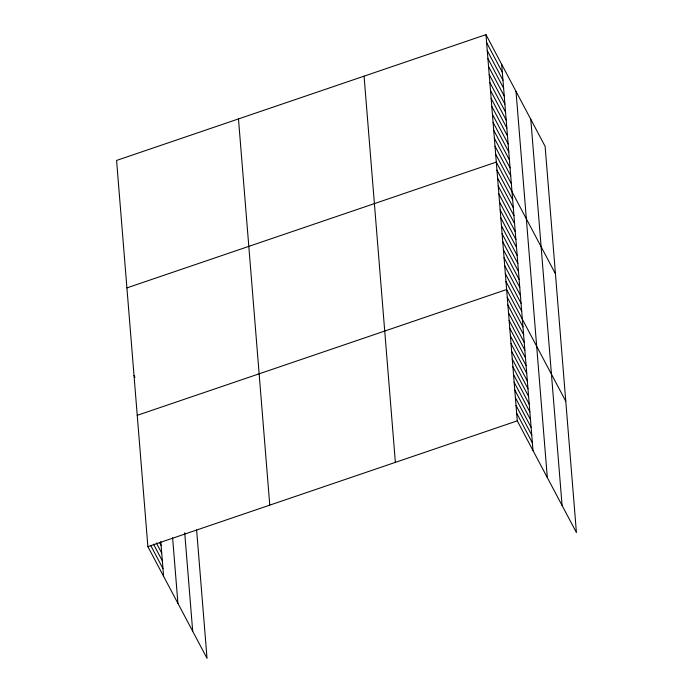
<?xml version="1.0" encoding="UTF-8"?>
<svg xmlns="http://www.w3.org/2000/svg" width="693" height="693" viewBox="0 0 693 693"><rect width="100%" height="100%" fill="white"/><g stroke="black" fill="none" stroke-linecap="round" stroke-linejoin="round"><path stroke-width="1.04" d="M485.966 34.65L517.273 420.85L576.42 532.562L545.114 146.362L485.966 34.65L116.58 160.438L147.886 546.638L207.034 658.35L196.621 529.937M126.914 287.89L496.301 162.093L555.448 273.804M137.24 415.332L506.626 289.535L565.774 401.247M147.886 546.638L517.273 420.85M486.616 42.62L502.33 72.297M487.257 50.58L502.971 80.258M487.907 58.55L503.62 88.228M488.548 66.511L504.27 96.188M489.197 74.48L504.911 104.158M489.838 82.441L505.561 112.119M490.488 90.411L506.202 120.088M491.138 98.371L506.852 128.049M491.779 106.341L507.493 136.019M492.428 114.302L508.142 143.979M493.07 122.271L508.783 151.949M493.719 130.232L509.433 159.91M494.36 138.202L510.074 167.879M495.01 146.162L510.724 175.84M495.651 154.132L511.365 183.81M496.942 170.062L512.655 199.74M497.591 178.023L513.305 207.709M498.232 185.993L513.946 215.67M498.882 193.953L514.596 223.64M499.523 201.923L515.237 231.601M500.173 209.884L515.887 239.57M500.814 217.853L516.536 247.531M501.463 225.814L517.177 255.5M502.104 233.784L517.827 263.461M502.754 241.744L518.468 271.431M503.404 249.714L519.118 279.392M504.045 257.675L519.759 287.361M504.695 265.644L520.408 295.322M505.336 273.605L521.049 303.291M505.985 281.575L521.699 311.252M507.25 297.262L522.972 326.94M507.882 304.989L523.596 334.667M508.506 312.708L524.22 342.394M509.13 320.435L524.844 350.112M509.753 328.161L525.476 357.839M510.386 335.88L526.1 365.566M511.01 343.607L526.723 373.284M511.633 351.334L527.347 381.011M512.266 359.052L527.979 388.738M512.889 366.779L528.603 396.457M513.513 374.506L529.227 404.184M514.137 382.224L529.85 411.911M514.769 389.951L530.483 419.629M515.393 397.678L531.107 427.356M516.016 405.396L531.73 435.074M516.64 413.123L532.363 442.801M134.009 375.502L134.996 377.356M159.624 542.636L161.097 545.426M156.315 542.94L161.72 553.144M153.508 544.178L162.344 560.871M150.693 545.408L162.968 568.598M530.786 119.291L562.084 505.492M516.016 91.398L547.314 477.598M501.68 64.328L532.986 450.528M364.068 76.161L395.374 462.361M238.479 118.927L269.776 505.128M184.719 532.796L192.697 631.28M172.609 537.733L177.928 603.386M160.785 541.562L163.6 576.316"/></g></svg>
